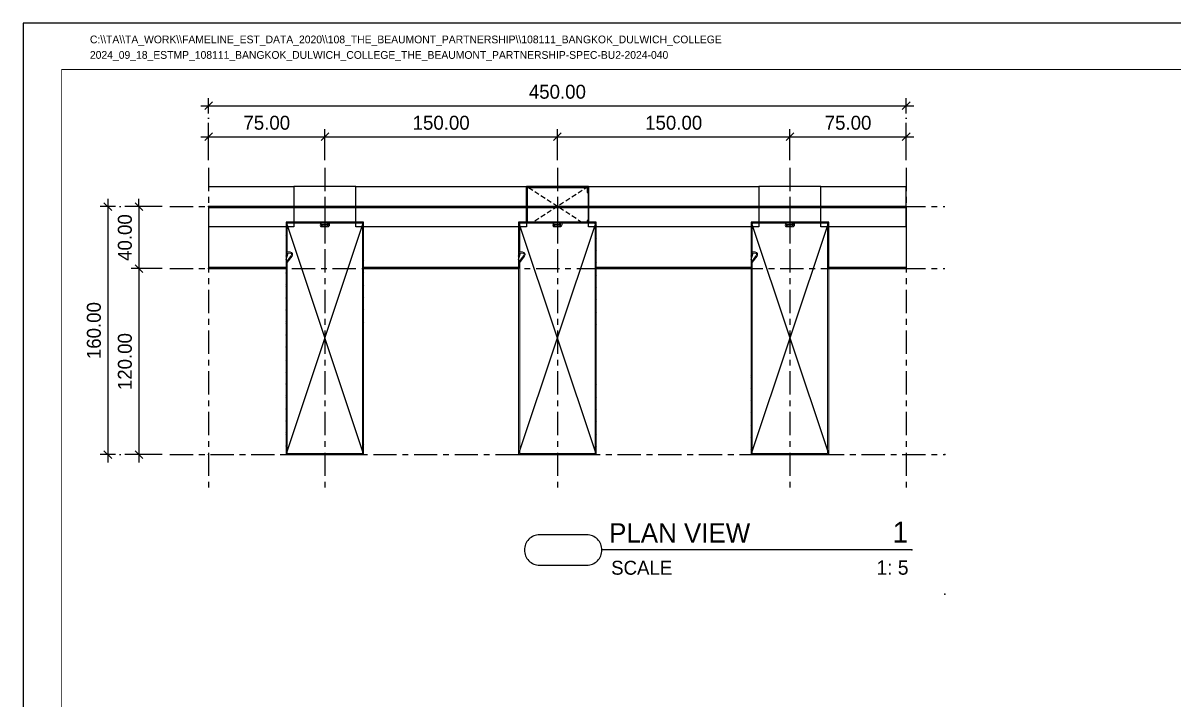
# Model space of a CAD drawing. Header units: millimetres. Extents: x -244126 to 368105, y -173968 to 259060.
# Drawn here: x 62284 to 63026, y 13951 to 14388 of the extents above; entities that cross this region are included whole.
import ezdxf
from ezdxf.enums import TextEntityAlignment as Align

# ---------------------------------------------------------------- set-up
doc = ezdxf.new("R2010")
doc.units = ezdxf.units.MM
doc.header["$MEASUREMENT"] = 0
for name, pattern in [('ACAD_ISO04W100', [30, 24, -3, 0, -3]), ('BORDER2', [22.225, 6.35, -3.175, 6.35, -3.175, 0, -3.175]), ('CENTER', [2, 1.25, -0.25, 0.25, -0.25]), ('HIDDEN', [9.525, 6.35, -3.175]), ('SLD-Solid', [0]), ('TA_GL_000.00010', [0.000275, 0.0001, -2.5e-05, 2.5e-05, -2.5e-05, 0.0001]), ('TA_GL_015.00', [41.25, 15, -3.75, 3.75, -3.75, 15]), ('TA_HL_003.00000', [19.5, 10.65, -8.85])]:
    doc.linetypes.add(name, pattern=pattern)
for name, color, linetype in [('000 - D I M', 6, 'Continuous'), ('000 - GRID', 8, 'CENTER'), ('000 - H A T C H', 8, 'Continuous'), ('000 - L I N E 0.1', 1, 'Continuous'), ('000 - SYMBOL CON', 1, 'Continuous'), ('000 - T E X T', 4, 'Continuous'), ('000 - TITLEBLOCK', 4, 'Continuous'), ('000 - WIPEOUT', 250, 'Continuous'), ('001 - ASCESSORIES', 1, 'Continuous'), ('A02_LITEWOOD', 7, 'Continuous'), ('A04_TUBE SERIES', 7, 'Continuous')]:
    doc.layers.add(name, color=color, linetype=linetype)
doc.styles.add('Cetury Gothic', font='GOTHIC.TTF')
doc.styles.add('CORDIA', font='cordia.shx')
doc.styles.add('MtXpl_BrowalliaUPC', font='BrowalliaUPC.ttf')
doc.styles.add('TA', font='Cordia New.ttf', dxfattribs={"height": 4.5})
doc.dimstyles.new('DIM E-E', dxfattribs={"dimscale": 2, "dimtxt": 0.18, "dimasz": 0.1, "dimexe": 0.1, "dimexo": 0.1, "dimgap": 0.09, "dimtad": 1, "dimtoh": 1, "dimzin": 0, "dimdsep": 46, "dimtxsty": 'CORDIA', "dimblk": 'OBLIQUE', "dimcen": 0.1, "dimdle": 0.1, "dimclrd": 40, "dimclre": 140, "dimclrt": 3, "dimadec": 0, "dimazin": 0, "dimtfac": 1, "dimtix": 1, "dimtmove": 2, "dimatfit": 3, "dimfxl": 1, "dimtolj": 1, "dimtzin": 0, "dimarcsym": 0})

# ---------------------------------------------------------------- blocks, each defined once
blk = doc.blocks.new('A$Cfd196da9')
at = {"color": 0, "linetype": 'ByBlock', "const_width": 0.1}
blk.add_lwpolyline([(-143.5, -98), (96.5, -98), (96.5, 99), (-143.5, 99)], close=True, dxfattribs=at)
blk = doc.blocks.new('*U1674')
at = {"layer": '000 - L I N E 0.1', "color": 21, "linetype": 'Continuous'}
blk.add_lwpolyline([(35.6, 1050), (0, 1050), (0, 1014.4)], dxfattribs=at)
at = {"layer": '000 - TITLEBLOCK', "color": 250}
blk.add_lwpolyline([(0, 0), (1485, 0), (1485, 1050), (0, 1050)], close=True, dxfattribs=at)
at = {"layer": '000 - T E X T', "color": 3, "xscale": 5, "yscale": 5, "zscale": 5}
blk.add_blockref('A$Cfd196da9', (742.5, 525), dxfattribs=at)
at = {"color": 4, "style": 'TA'}
blk.add_attdef('PAPER_SIZE', text='', height=6.25, dxfattribs=at).set_placement((1421.5, 24.94), align=Align.MIDDLE_RIGHT)
blk.add_attdef('SCALE_SIZE', text='', height=6.25, dxfattribs=at).set_placement((1433.78, 25.07), align=Align.MIDDLE_LEFT)
at = {"layer": '000 - T E X T', "color": 250, "style": 'TA'}
for tag, height, p in [('SUPERLINK', 5, (43.16, 1039.41)), ('NAMEFILE', 5, (43.16, 1029.41)), ('SC', 100, (8.41, 938.03))]:
    blk.add_attdef(tag, text='', height=height, dxfattribs=at).set_placement(p, align=Align.MIDDLE_LEFT)
at = {"layer": '000 - T E X T', "color": 4, "style": 'TA'}
for tag, height, p in [('NAME_JOB_1', 5, (1309.16, 845.63)), ('NAME_JOB_2', 5, (1309.16, 834.72)), ('NAME_PROJECT_1', 7.5, (1234.52, 797.42)), ('NAME_PROJECT_2', 7.5, (1234.52, 778.92)), ('NAME_PROJECT_3', 7.5, (1234.52, 760.42)), ('CODE_VALUE_1', 4.75, (1302.87, 722.8)), ('CODE_VALUE_2', 4.75, (1302.87, 707.8)), ('PART_NAME_VALUE_1', 4.75, (1302.87, 689.69)), ('PART_NAME_VALUE_2', 4.75, (1302.87, 674.69)), ('PART_NAME_VALUE_3', 4.75, (1302.87, 659.69)), ('MATTERIAL_VALUE_1', 9, (1304.89, 642.26)), ('SPEC_VALUE', 9, (1304.89, 621.71)), ('THICKNESS_VALUE', 9, (1304.89, 601.32)), ('COATING_VALUE_1', 9, (1304.89, 581.25)), ('COATING_VALUE_2', 9, (1304.89, 561.18)), ('NAME_TITLE_1', 6, (1236.27, 194.04)), ('NAME_TITLE_2', 6, (1236.27, 177.39)), ('NAME_TITLE_3', 6, (1236.27, 160.74)), ('DRAWING_NO1', 6, (1236.53, 82.29)), ('DRAWING_NO2', 6, (1236.53, 62.29))]:
    blk.add_attdef(tag, text='', height=height, dxfattribs=at).set_placement(p, align=Align.MIDDLE_LEFT)
for tag, p in [('NAME_DAFT', (1383.53, 340.54)), ('NAME_CHECKED', (1383.53, 306.49)), ('NAME_DESIGNER', (1383.53, 273.03)), ('NAME_DESIGN_MGR', (1383.53, 237.79))]:
    blk.add_attdef(tag, text='', height=9, dxfattribs=at).set_placement(p, align=Align.MIDDLE_CENTER)
for tag, p, height in [('REV', (1383.82, 125.62), 9.38), ('NAME_REMARK', (138.21, 43.26), 10)]:
    blk.add_attdef(tag, p, '', height=height, dxfattribs=at)
at = {"layer": '000 - T E X T', "color": 4, "style": 'Cetury Gothic'}
for tag, p in [('SHEET_NO.', (1403.95, 84.99)), ('TOTAL_SHEET_NO.', (1402.41, 44.1))]:
    blk.add_attdef(tag, text='', height=9, dxfattribs=at).set_placement(p, align=Align.CENTER)
blk = doc.blocks.new('000 - ASSCESSORIES_FAMELINE_ALC-CARRIER_FOR_50x150mm._TOP_VIEW')
at = {"layer": '001 - ASCESSORIES', "color": 0}
for p, q in [((0, 150), (0, 0)), ((40, 150), (40, 100)), ((40, 50), (40, 0))]:
    blk.add_line(p, q, dxfattribs=at)
at = {"layer": '001 - ASCESSORIES', "color": 0, "linetype": 'SLD-Solid', "lineweight": 15}
blk.add_line((31.99, 50), (31.23, 50.22), dxfattribs=at)
at = {"layer": '001 - ASCESSORIES', "color": 0}
for points in [[(40, 100), (10, 100), (10, 50), (40, 50)], [(34.17, 50), (30.43, 51.07), (30.27, 50.49)], [(31.99, 50), (30.27, 50.49)]]:
    blk.add_lwpolyline(points, dxfattribs=at)
at = {"layer": '001 - ASCESSORIES', "color": 0, "linetype": 'SLD-Solid', "lineweight": 15}
blk.add_arc((270.33, 886.05), 868.76, 253.9699, 254.03585, dxfattribs=at)
at = {"layer": 'Defpoints', "color": 250}
blk.add_lwpolyline([(-2.31, 75), (22.31, 75)], dxfattribs=at)
blk = doc.blocks.new('*U3117')
at = {"color": 250}
blk.add_wipeout([(-75, -25), (75, -25), (75, 25), (-75, 25)], dxfattribs=at).dxf.layer = '000 - WIPEOUT'
blk.add_point((0, 0))
at = {"layer": 'A02_LITEWOOD', "color": 0, "linetype": 'SLD-Solid', "lineweight": 15}
blk.add_lwpolyline([(-73.37, -1.83), (-72.67, -1.83), (-72.67, 1.28, 0.414214), (-73.57, 2.18), (-74.1, 2.18, 0.414214), (-75, 1.28), (-75, -23.85, 0.414214), (-73.85, -25), (-56.15, -25, 0.414214), (-55, -23.85), (-55, -22.44, -0.616061), (-53.5, -21.69), (-49.41, -24.82, 0.164473), (-48.86, -25), (73.85, -25, 0.414214), (75, -23.85), (75, 23.85, 0.414214), (73.85, 25), (-73.85, 25, 0.414214), (-75, 23.85), (-75, 3.2, 0.414214), (-74.1, 2.3), (-73.45, 2.3, -0.414214), (-72.55, 1.4), (-72.55, -1.8, -0.414214), (-73, -2.25), (-73.03, -2.25, -0.414214), (-73.48, -1.8), (-73.48, 1.37), (-74.18, 1.37), (-74.18, -1.83, 1.000966), (-71.85, -1.83), (-71.85, 1.4, 0.414214), (-73.45, 3), (-74.1, 3, -0.414214), (-74.3, 3.2), (-74.3, 23.85, -0.414214), (-73.85, 24.3), (73.85, 24.3, -0.414214), (74.3, 23.85), (74.3, -23.85, -0.414214), (73.85, -24.3), (-48.86, -24.3, -0.164473), (-48.98, -24.26), (-53.08, -21.14, 0.617259), (-55.7, -22.43), (-55.7, -23.85, -0.414214), (-56.15, -24.3), (-73.85, -24.3, -0.414214), (-74.3, -23.85), (-74.3, 1.28, -0.414214), (-74.1, 1.48), (-73.57, 1.48, -0.414214), (-73.37, 1.28)], format="xyb", close=True, dxfattribs=at)
blk = doc.blocks.new('000 - FAMELINE_AL.LITEWOOD_50x150mm._CUT_VIEW')
at = {"color": 250}
blk.add_wipeout([(-75, 25), (-75, -25), (75, -25), (75, 25)], dxfattribs=at).dxf.layer = '000 - WIPEOUT'
at = {"layer": '000 - H A T C H'}
h = blk.add_hatch(dxfattribs=at)
h.set_pattern_fill('ANSI32', color=8, scale=5)
h.set_pattern_definition([(45, (0, -84.774), (-1.325825, 1.325825), []), (45, (0.8839, -84.774), (-1.325825, 1.325825), [])])
edge = h.paths.add_edge_path()
edge.add_line((-73.37, -1.83), (-72.67, -1.83))
edge.add_line((-72.67, -1.83), (-72.67, 1.28))
edge.add_arc((-73.57, 1.28), 0.9, 360, 450)
edge.add_line((-73.57, 2.18), (-74.1, 2.18))
edge.add_arc((-74.1, 1.28), 0.9, 90, 180)
edge.add_line((-75, 1.28), (-75, -23.85))
edge.add_arc((-73.85, -23.85), 1.15, 180, 270)
edge.add_line((-73.85, -25), (-56.15, -25))
edge.add_arc((-56.15, -23.85), 1.15, 270, 360)
edge.add_line((-55, -23.85), (-55, -22.44))
edge.add_arc((-54.06, -22.44), 0.938, 53.0492, 179.59161, ccw=False)
edge.add_line((-53.5, -21.69), (-49.41, -24.82))
edge.add_arc((-48.86, -24.1), 0.9, 232.63998, 270)
edge.add_line((-48.86, -25), (73.85, -25))
edge.add_arc((73.85, -23.85), 1.15, 270, 360)
edge.add_line((75, -23.85), (75, 23.85))
edge.add_arc((73.85, 23.85), 1.15, 360, 450)
edge.add_line((73.85, 25), (-73.85, 25))
edge.add_arc((-73.85, 23.85), 1.15, 90, 180)
edge.add_line((-75, 23.85), (-75, 3.2))
edge.add_arc((-74.1, 3.2), 0.9, 180, 270)
edge.add_line((-74.1, 2.3), (-73.45, 2.3))
edge.add_arc((-73.45, 1.4), 0.9, 0, 90, ccw=False)
edge.add_line((-72.55, 1.4), (-72.55, -1.8))
edge.add_arc((-73, -1.8), 0.45, 270, 360, ccw=False)
edge.add_line((-73, -2.25), (-73.03, -2.25))
edge.add_arc((-73.03, -1.8), 0.45, 180, 270, ccw=False)
edge.add_line((-73.48, -1.8), (-73.48, 1.37))
edge.add_line((-73.48, 1.37), (-74.18, 1.37))
edge.add_line((-74.18, 1.37), (-74.18, -1.83))
edge.add_arc((-73.02, -1.83), 1.17, 179.88941, 360)
edge.add_line((-71.85, -1.83), (-71.85, 1.4))
edge.add_arc((-73.45, 1.4), 1.6, 360, 450)
edge.add_line((-73.45, 3), (-74.1, 3))
edge.add_arc((-74.1, 3.2), 0.2, 180, 270, ccw=False)
edge.add_line((-74.3, 3.2), (-74.3, 23.85))
edge.add_arc((-73.85, 23.85), 0.45, 90, 180, ccw=False)
edge.add_line((-73.85, 24.3), (73.85, 24.3))
edge.add_arc((73.85, 23.85), 0.45, 0, 90, ccw=False)
edge.add_line((74.3, 23.85), (74.3, -23.85))
edge.add_arc((73.85, -23.85), 0.45, 270, 360, ccw=False)
edge.add_line((73.85, -24.3), (-48.86, -24.3))
edge.add_arc((-48.86, -24.1), 0.2, 232.63998, 270, ccw=False)
edge.add_line((-48.98, -24.26), (-53.08, -21.14))
edge.add_arc((-54.06, -22.44), 1.64, 52.94963, 179.69097)
edge.add_line((-55.7, -22.43), (-55.7, -23.85))
edge.add_arc((-56.15, -23.85), 0.45, 270, 360, ccw=False)
edge.add_line((-56.15, -24.3), (-73.85, -24.3))
edge.add_arc((-73.85, -23.85), 0.45, 180, 270, ccw=False)
edge.add_line((-74.3, -23.85), (-74.3, 1.28))
edge.add_arc((-74.1, 1.28), 0.2, 90, 180, ccw=False)
edge.add_line((-74.1, 1.48), (-73.57, 1.48))
edge.add_arc((-73.57, 1.28), 0.2, 0, 90, ccw=False)
edge.add_line((-73.37, 1.28), (-73.37, -1.83))
at = {"color": 3}
blk.add_point((0, 0), dxfattribs=at)
at = {"layer": 'Defpoints', "color": 250}
blk.add_lwpolyline([(-75, 25), (-75, -25), (75, -25), (75, 25)], close=True, dxfattribs=at)
at = {"layer": 'A02_LITEWOOD', "color": 0}
blk.add_blockref('*U3117', (0, 0), dxfattribs=at)
at = {"layer": '000 - SYMBOL CON', "color": 8, "linetype": 'ByBlock'}
for p, q in [((-75, -25), (75, 25)), ((75, -25), (-75, 25))]:
    blk.add_line(p, q, dxfattribs=at)
blk = doc.blocks.new('000 - ASSCESSORIES_FAMELINE_ALC-CARRIER_FOR_50x150mm._SIDE_VIEW')
blk.add_wipeout([(-20, -13), (20, -13), (20, 13), (-20, 13)]).dxf.layer = '000 - WIPEOUT'
at = {"layer": '000 - H A T C H'}
h = blk.add_hatch(dxfattribs=at)
h.set_pattern_fill('ANSI32', color=256, scale=0.1)
h.set_pattern_definition([(45, (-15462.6393, 6516.9696), (-0.67351921, 0.67351921), []), (45, (-15462.1903, 6516.9696), (-0.67351921, 0.67351921), [])])
edge = h.paths.add_edge_path()
edge.add_line((-20, 9), (-20, 12.3))
edge.add_arc((-19.3, 12.3), 0.7, 90, 180, ccw=False)
edge.add_line((-19.3, 13), (19.3, 13))
edge.add_arc((19.3, 12.3), 0.7, 0, 90, ccw=False)
edge.add_line((20, 12.3), (20, -12.3))
edge.add_arc((19.3, -12.3), 0.7, 270, 360, ccw=False)
edge.add_line((19.3, -13), (-19.3, -13))
edge.add_arc((-19.3, -12.3), 0.7, 180, 270, ccw=False)
edge.add_line((-20, -12.3), (-20, -9))
edge.add_line((-20, -9), (-19.3, -9))
edge.add_line((-19.3, -9), (-19.3, -12.1))
edge.add_arc((-19.1, -12.1), 0.2, 180, 270)
edge.add_line((-19.1, -12.3), (19.1, -12.3))
edge.add_arc((19.1, -12.1), 0.2, 270, 360)
edge.add_line((19.3, -12.1), (19.3, 12.1))
edge.add_arc((19.1, 12.1), 0.2, 0, 90)
edge.add_line((19.1, 12.3), (-19.1, 12.3))
edge.add_arc((-19.1, 12.1), 0.2, 90, 180)
edge.add_line((-19.3, 12.1), (-19.3, 9))
edge.add_line((-19.3, 9), (-20, 9))
at = {"layer": '000 - SYMBOL CON', "color": 8, "linetype": 'HIDDEN', "ltscale": 0.5}
for points in [[(-20, -13), (20, 13)], [(-20, 13), (20, -13)]]:
    blk.add_lwpolyline(points, dxfattribs=at)
at = {"layer": '001 - ASCESSORIES', "color": 0}
blk.add_lwpolyline([(-20, 9), (-20, 12.3, -0.414214), (-19.3, 13), (19.3, 13, -0.414214), (20, 12.3), (20, -12.3, -0.414214), (19.3, -13), (-19.3, -13, -0.414214), (-20, -12.3), (-20, -9), (-19.3, -9), (-19.3, -12.1, 0.414214), (-19.1, -12.3), (19.1, -12.3, 0.414214), (19.3, -12.1), (19.3, 12.1, 0.414214), (19.1, 12.3), (-19.1, 12.3, 0.414214), (-19.3, 12.1), (-19.3, 9)], format="xyb", close=True, dxfattribs=at)
at = {"layer": 'Defpoints', "color": 250}
blk.add_lwpolyline([(-20, -13), (20, -13), (20, 13), (-20, 13)], close=True, dxfattribs=at)
blk = doc.blocks.new('*U3023')
at = {"layer": 'A04_TUBE SERIES', "color": 0, "style": 'TA', "flags": 1}
for tag, p in [('PRODUCT_NAME_VALUE', (300, -212.5)), ('PRODUCT_CODE_VALUE', (800, -212.5)), ('SELLING_PRICE_VALUE', (1000, -212.5)), ('TYPE_OF_COLOR_VALUE', (1275, -212.5)), ('SECTION_VALUE', (1425, -212.5)), ('ITEM_VALUE', (50, -212.5)), ('ITEM_NUMBER_VALUE', (600, -212.5)), ('UNIT_VALUE', (1150, -212.5))]:
    blk.add_attdef(tag, text='', height=9, dxfattribs=at).set_placement(p, align=Align.MIDDLE_CENTER)
at = {"color": 250}
blk.add_wipeout([(-225, -13), (225, -13), (225, 13), (-225, 13)], dxfattribs=at).dxf.layer = '000 - WIPEOUT'
at = {"layer": '001 - ASCESSORIES', "color": 0}
for p, q in [((-225, 0), (-225, -40)), ((225, 0), (225, -40))]:
    blk.add_line(p, q, dxfattribs=at)
at = {"layer": '001 - ASCESSORIES', "color": 4}
for points in [[(-225, 0), (-225, -0.7), (-75, -0.7), (-75, 0)], [(75, 0), (75, -0.7), (225, -0.7), (225, 0)]]:
    blk.add_lwpolyline(points, close=True, dxfattribs=at)
at = {"layer": 'A02_LITEWOOD', "color": 0}
blk.add_line((225, -13), (225, 13), dxfattribs=at)
at = {"layer": 'A02_LITEWOOD', "color": 1}
for points in [[(-170, -13), (-130, -13), (-130, 13), (-170, 13)], [(130, -13), (170, -13), (170, 13), (130, 13)]]:
    blk.add_lwpolyline(points, close=True, dxfattribs=at)
at = {"layer": '001 - ASCESSORIES', "color": 0}
blk.add_blockref('000 - ASSCESSORIES_FAMELINE_ALC-CARRIER_FOR_50x150mm._SIDE_VIEW', (0, 0), dxfattribs=at)
at = {"layer": '001 - ASCESSORIES', "color": 0, "xscale": -1}
blk.add_blockref('000 - ASSCESSORIES_FAMELINE_ALC-CARRIER_FOR_50x150mm._SIDE_VIEW', (0, 0), dxfattribs=at)
at = {"layer": 'A02_LITEWOOD', "color": 3, "rotation": 270}
for p in [(-150, -85), (150, -85)]:
    blk.add_blockref('000 - FAMELINE_AL.LITEWOOD_50x150mm._CUT_VIEW', p, dxfattribs=at)
at = {"layer": '000 - H A T C H'}
h = blk.add_hatch(dxfattribs=at)
h.set_pattern_fill('ANSI32', color=256, scale=0.1, angle=-90)
h.set_pattern_definition([(315, (-214.94725, 225.887), (0.6735192, 0.6735192), []), (315, (-214.94725, 225.438), (0.6735192, 0.6735192), [])])
h.paths.add_polyline_path([(-125, -39.3), (-125, -40), (-75, -40), (-75, -39.3)])
h.paths.add_polyline_path([(-225, 0), (-225, -0.7), (-75, -0.7), (-75, 0)])
h.paths.add_polyline_path([(-225, -39.3), (-225, -40), (-175, -40), (-175, -39.3)])
h = blk.add_hatch(dxfattribs=at)
h.set_pattern_fill('ANSI32', color=256, scale=0.1, angle=-90)
h.set_pattern_definition([(315, (85.05275, 225.887), (0.6735192, 0.6735192), []), (315, (85.05275, 225.438), (0.6735192, 0.6735192), [])])
h.paths.add_polyline_path([(175, -39.3), (175, -40), (225, -40), (225, -39.3)])
h.paths.add_polyline_path([(75, 0), (75, -0.7), (225, -0.7), (225, 0)])
h.paths.add_polyline_path([(75, -39.3), (75, -40), (125, -40), (125, -39.3)])
at = {"layer": '001 - ASCESSORIES', "color": 4}
for points in [[(-75, 0), (-75, -0.7), (75, -0.7), (75, 0)], [(-225, -39.3), (-225, -40), (-175, -40), (-175, -39.3)], [(-125, -39.3), (-125, -40), (-75, -40), (-75, -39.3)], [(75, -39.3), (75, -40), (125, -40), (125, -39.3)], [(175, -39.3), (175, -40), (225, -40), (225, -39.3)]]:
    blk.add_lwpolyline(points, close=True, dxfattribs=at)
at = {"layer": 'A02_LITEWOOD', "color": 0}
for points in [[(-225, 13), (-170, 13), (-170, -13), (-225, -13)], [(-75, -13), (-130, -13), (-130, 13), (-75, 13)], [(75, 13), (130, 13), (130, -13), (75, -13)], [(225, -13), (170, -13), (170, 13), (225, 13)]]:
    blk.add_lwpolyline(points, dxfattribs=at)
at = {"layer": 'A02_LITEWOOD', "color": 1}
blk.add_lwpolyline([(-20, -13), (20, -13), (20, 13), (-20, 13)], close=True, dxfattribs=at)
at = {"layer": '001 - ASCESSORIES', "color": 0, "rotation": 270}
for p in [(-225, 0), (75, 0)]:
    blk.add_blockref('000 - ASSCESSORIES_FAMELINE_ALC-CARRIER_FOR_50x150mm._TOP_VIEW', p, dxfattribs=at)
at = {"layer": 'A02_LITEWOOD', "color": 3, "rotation": 270}
blk.add_blockref('000 - FAMELINE_AL.LITEWOOD_50x150mm._CUT_VIEW', (0, -85), dxfattribs=at)
at = {"layer": '000 - H A T C H'}
h = blk.add_hatch(dxfattribs=at)
h.set_pattern_fill('ANSI32', color=256, scale=0.1, angle=-90)
h.set_pattern_definition([(315, (-64.94725, 225.887), (0.6735192, 0.6735192), []), (315, (-64.94725, 225.438), (0.6735192, 0.6735192), [])])
h.paths.add_polyline_path([(25, -39.3), (25, -40), (75, -40), (75, -39.3)])
h.paths.add_polyline_path([(-75, 0), (-75, -0.7), (75, -0.7), (75, 0)])
h.paths.add_polyline_path([(-75, -39.3), (-75, -40), (-25, -40), (-25, -39.3)])
at = {"layer": '001 - ASCESSORIES', "color": 4}
for points in [[(-75, -39.3), (-75, -40), (-25, -40), (-25, -39.3)], [(25, -39.3), (25, -40), (75, -40), (75, -39.3)]]:
    blk.add_lwpolyline(points, close=True, dxfattribs=at)
at = {"layer": 'A02_LITEWOOD', "color": 0}
for points in [[(-75, 13), (-20, 13), (-20, -13), (-75, -13)], [(75, -13), (20, -13), (20, 13), (75, 13)]]:
    blk.add_lwpolyline(points, dxfattribs=at)
at = {"layer": '001 - ASCESSORIES', "color": 0, "rotation": 270}
blk.add_blockref('000 - ASSCESSORIES_FAMELINE_ALC-CARRIER_FOR_50x150mm._TOP_VIEW', (-75, 0), dxfattribs=at)
blk = doc.blocks.new('*U778')
at = {"color": 3}
blk.add_point((0, -160), dxfattribs=at)
at = {"layer": '000 - GRID', "color": 0, "linetype": 'ByBlock'}
blk.add_line((0, 25), (0, -185), dxfattribs=at)
at = {"layer": '000 - GRID', "color": 0}
blk.add_point((0, 0), dxfattribs=at)
at = {"style": 'TA', "flags": 1}
blk.add_attdef('LOCATION', (6, 6), '', height=4.5, dxfattribs=at)
blk = doc.blocks.new('*U779')
at = {"color": 3}
blk.add_point((0, -450), dxfattribs=at)
at = {"layer": '000 - GRID', "color": 0, "linetype": 'ByBlock'}
blk.add_line((0, 25), (0, -475), dxfattribs=at)
at = {"layer": '000 - GRID', "color": 0}
blk.add_point((0, 0), dxfattribs=at)
at = {"style": 'TA', "flags": 1}
blk.add_attdef('LOCATION', (6, 6), '', height=4.5, dxfattribs=at)
blk = doc.blocks.new('_Oblique')
at = {"color": 0, "linetype": 'ByBlock', "lineweight": -2}
blk.add_line((-0.5, -0.5), (0.5, 0.5), dxfattribs=at)
blk = doc.blocks.new('*D2234')
at = {"layer": '000 - D I M', "color": 140, "linetype": 'ACAD_ISO04W100', "lineweight": -2, "transparency": 16777216}
for p, q in [((62403.32, 14299.56), (62403.32, 14319.56)), ((62478.32, 14299.56), (62478.32, 14319.56))]:
    blk.add_line(p, q, dxfattribs=at)
at = {"layer": '000 - D I M', "color": 40, "lineweight": -2, "transparency": 16777216}
blk.add_line((62398.32, 14314.56), (62483.32, 14314.56), dxfattribs=at)
at = {"layer": 'Defpoints', "color": 0, "transparency": 16777216}
for p in [(62478.32, 14314.56), (62403.32, 14294.56), (62478.32, 14294.56)]:
    blk.add_point(p, dxfattribs=at)
at = {"layer": '000 - D I M', "color": 40, "lineweight": -2, "transparency": 16777216, "xscale": 5, "yscale": 5, "zscale": 5, "rotation": 180}
blk.add_blockref('_Oblique', (62403.32, 14314.56), dxfattribs=at)
at = {"layer": '000 - D I M', "color": 40, "lineweight": -2, "transparency": 16777216, "xscale": 5, "yscale": 5, "zscale": 5}
blk.add_blockref('_Oblique', (62478.32, 14314.56), dxfattribs=at)
at = {"layer": '000 - D I M', "color": 3, "transparency": 16777216, "insert": (62440.82, 14323.56), "char_height": 9, "attachment_point": 5, "style": 'CORDIA'}
blk.add_mtext('\\A1;75.00', dxfattribs=at)
blk = doc.blocks.new('*D2235')
at = {"layer": '000 - D I M', "color": 140, "linetype": 'ACAD_ISO04W100', "lineweight": -2, "transparency": 16777216}
for p, q in [((62478.32, 14299.56), (62478.32, 14319.56)), ((62628.32, 14299.56), (62628.32, 14319.56))]:
    blk.add_line(p, q, dxfattribs=at)
at = {"layer": '000 - D I M', "color": 40, "lineweight": -2, "transparency": 16777216}
blk.add_line((62473.32, 14314.56), (62633.32, 14314.56), dxfattribs=at)
at = {"layer": 'Defpoints', "color": 0, "transparency": 16777216}
for p in [(62628.32, 14314.56), (62478.32, 14294.56), (62628.32, 14294.56)]:
    blk.add_point(p, dxfattribs=at)
at = {"layer": '000 - D I M', "color": 40, "lineweight": -2, "transparency": 16777216, "xscale": 5, "yscale": 5, "zscale": 5, "rotation": 180}
blk.add_blockref('_Oblique', (62478.32, 14314.56), dxfattribs=at)
at = {"layer": '000 - D I M', "color": 40, "lineweight": -2, "transparency": 16777216, "xscale": 5, "yscale": 5, "zscale": 5}
blk.add_blockref('_Oblique', (62628.32, 14314.56), dxfattribs=at)
at = {"layer": '000 - D I M', "color": 3, "transparency": 16777216, "insert": (62553.32, 14323.56), "char_height": 9, "attachment_point": 5, "style": 'CORDIA'}
blk.add_mtext('\\A1;150.00', dxfattribs=at)
blk = doc.blocks.new('*D2236')
at = {"layer": '000 - D I M', "color": 140, "linetype": 'ACAD_ISO04W100', "lineweight": -2, "transparency": 16777216}
for p, q in [((62628.32, 14299.56), (62628.32, 14319.56)), ((62778.32, 14299.56), (62778.32, 14319.56))]:
    blk.add_line(p, q, dxfattribs=at)
at = {"layer": '000 - D I M', "color": 40, "lineweight": -2, "transparency": 16777216}
blk.add_line((62623.32, 14314.56), (62783.32, 14314.56), dxfattribs=at)
at = {"layer": 'Defpoints', "color": 0, "transparency": 16777216}
for p in [(62778.32, 14314.56), (62628.32, 14294.56), (62778.32, 14294.56)]:
    blk.add_point(p, dxfattribs=at)
at = {"layer": '000 - D I M', "color": 40, "lineweight": -2, "transparency": 16777216, "xscale": 5, "yscale": 5, "zscale": 5, "rotation": 180}
blk.add_blockref('_Oblique', (62628.32, 14314.56), dxfattribs=at)
at = {"layer": '000 - D I M', "color": 40, "lineweight": -2, "transparency": 16777216, "xscale": 5, "yscale": 5, "zscale": 5}
blk.add_blockref('_Oblique', (62778.32, 14314.56), dxfattribs=at)
at = {"layer": '000 - D I M', "color": 3, "transparency": 16777216, "insert": (62703.32, 14323.56), "char_height": 9, "attachment_point": 5, "style": 'CORDIA'}
blk.add_mtext('\\A1;150.00', dxfattribs=at)
blk = doc.blocks.new('*D2237')
at = {"layer": '000 - D I M', "color": 140, "linetype": 'ACAD_ISO04W100', "lineweight": -2, "transparency": 16777216}
for p, q in [((62778.32, 14299.56), (62778.32, 14319.56)), ((62853.32, 14299.56), (62853.32, 14319.56))]:
    blk.add_line(p, q, dxfattribs=at)
at = {"layer": '000 - D I M', "color": 40, "lineweight": -2, "transparency": 16777216}
blk.add_line((62773.32, 14314.56), (62858.32, 14314.56), dxfattribs=at)
at = {"layer": 'Defpoints', "color": 0, "transparency": 16777216}
for p in [(62853.32, 14314.56), (62778.32, 14294.56), (62853.32, 14294.56)]:
    blk.add_point(p, dxfattribs=at)
at = {"layer": '000 - D I M', "color": 40, "lineweight": -2, "transparency": 16777216, "xscale": 5, "yscale": 5, "zscale": 5, "rotation": 180}
blk.add_blockref('_Oblique', (62778.32, 14314.56), dxfattribs=at)
at = {"layer": '000 - D I M', "color": 40, "lineweight": -2, "transparency": 16777216, "xscale": 5, "yscale": 5, "zscale": 5}
blk.add_blockref('_Oblique', (62853.32, 14314.56), dxfattribs=at)
at = {"layer": '000 - D I M', "color": 3, "transparency": 16777216, "insert": (62815.82, 14323.56), "char_height": 9, "attachment_point": 5, "style": 'CORDIA'}
blk.add_mtext('\\A1;75.00', dxfattribs=at)
blk = doc.blocks.new('*D2238')
at = {"layer": '000 - D I M', "color": 140, "linetype": 'ACAD_ISO04W100', "lineweight": -2, "transparency": 16777216}
for p, q in [((62403.32, 14299.56), (62403.32, 14339.56)), ((62853.32, 14299.56), (62853.32, 14339.56))]:
    blk.add_line(p, q, dxfattribs=at)
at = {"layer": '000 - D I M', "color": 40, "lineweight": -2, "transparency": 16777216}
blk.add_line((62398.32, 14334.56), (62858.32, 14334.56), dxfattribs=at)
at = {"layer": 'Defpoints', "color": 0, "transparency": 16777216}
for p in [(62853.32, 14334.56), (62403.32, 14294.56), (62853.32, 14294.56)]:
    blk.add_point(p, dxfattribs=at)
at = {"layer": '000 - D I M', "color": 40, "lineweight": -2, "transparency": 16777216, "xscale": 5, "yscale": 5, "zscale": 5, "rotation": 180}
blk.add_blockref('_Oblique', (62403.32, 14334.56), dxfattribs=at)
at = {"layer": '000 - D I M', "color": 40, "lineweight": -2, "transparency": 16777216, "xscale": 5, "yscale": 5, "zscale": 5}
blk.add_blockref('_Oblique', (62853.32, 14334.56), dxfattribs=at)
at = {"layer": '000 - D I M', "color": 3, "transparency": 16777216, "insert": (62628.32, 14343.56), "char_height": 9, "attachment_point": 5, "style": 'CORDIA'}
blk.add_mtext('\\A1;450.00', dxfattribs=at)
blk = doc.blocks.new('*D2239')
at = {"layer": '000 - D I M', "color": 40, "lineweight": -2, "transparency": 16777216}
blk.add_line((62338.32, 14274.56), (62338.32, 14104.56), dxfattribs=at)
at = {"layer": '000 - D I M', "color": 140, "linetype": 'ACAD_ISO04W100', "lineweight": -2, "transparency": 16777216}
for p, q in [((62373.32, 14269.56), (62333.32, 14269.56)), ((62373.32, 14109.56), (62333.32, 14109.56))]:
    blk.add_line(p, q, dxfattribs=at)
at = {"layer": 'Defpoints', "color": 0, "transparency": 16777216}
for p in [(62378.32, 14269.56), (62338.32, 14109.56), (62378.32, 14109.56)]:
    blk.add_point(p, dxfattribs=at)
at = {"layer": '000 - D I M', "color": 40, "lineweight": -2, "transparency": 16777216, "xscale": 5, "yscale": 5, "zscale": 5}
for p, rotation in [((62338.32, 14269.56), 90), ((62338.32, 14109.56), 270)]:
    blk.add_blockref('_Oblique', p, dxfattribs=dict(at, rotation=rotation))
at = {"layer": '000 - D I M', "color": 3, "transparency": 16777216, "insert": (62329.32, 14189.56), "char_height": 9, "attachment_point": 5, "rotation": 90, "style": 'CORDIA'}
blk.add_mtext('\\A1;160.00', dxfattribs=at)
blk = doc.blocks.new('*D2232')
at = {"layer": '000 - D I M', "color": 40, "lineweight": -2, "transparency": 16777216}
for p, q in [((62358.32, 14269.56), (62358.32, 14274.56)), ((62358.32, 14269.56), (62358.32, 14229.56)), ((62358.32, 14229.56), (62358.32, 14224.56))]:
    blk.add_line(p, q, dxfattribs=at)
at = {"layer": '000 - D I M', "color": 140, "linetype": 'ACAD_ISO04W100', "lineweight": -2, "transparency": 16777216}
for p, q in [((62373.32, 14269.56), (62353.32, 14269.56)), ((62373.32, 14229.56), (62353.32, 14229.56))]:
    blk.add_line(p, q, dxfattribs=at)
at = {"layer": 'Defpoints', "color": 0, "transparency": 16777216}
for p in [(62378.32, 14269.56), (62358.32, 14229.56), (62378.32, 14229.56)]:
    blk.add_point(p, dxfattribs=at)
at = {"layer": '000 - D I M', "color": 40, "lineweight": -2, "transparency": 16777216, "xscale": 5, "yscale": 5, "zscale": 5}
for p, rotation in [((62358.32, 14269.56), 270), ((62358.32, 14229.56), 90)]:
    blk.add_blockref('_Oblique', p, dxfattribs=dict(at, rotation=rotation))
at = {"layer": '000 - D I M', "color": 3, "transparency": 16777216, "insert": (62349.32, 14249.56), "char_height": 9, "attachment_point": 5, "rotation": 90, "style": 'CORDIA'}
blk.add_mtext('\\A1;40.00', dxfattribs=at)
blk = doc.blocks.new('*D2233')
at = {"layer": '000 - D I M', "color": 40, "lineweight": -2, "transparency": 16777216}
blk.add_line((62358.32, 14234.56), (62358.32, 14104.56), dxfattribs=at)
at = {"layer": '000 - D I M', "color": 140, "linetype": 'ACAD_ISO04W100', "lineweight": -2, "transparency": 16777216}
for p, q in [((62373.32, 14229.56), (62353.32, 14229.56)), ((62373.32, 14109.56), (62353.32, 14109.56))]:
    blk.add_line(p, q, dxfattribs=at)
at = {"layer": 'Defpoints', "color": 0, "transparency": 16777216}
for p in [(62378.32, 14229.56), (62358.32, 14109.56), (62378.32, 14109.56)]:
    blk.add_point(p, dxfattribs=at)
at = {"layer": '000 - D I M', "color": 40, "lineweight": -2, "transparency": 16777216, "xscale": 5, "yscale": 5, "zscale": 5}
for p, rotation in [((62358.32, 14229.56), 90), ((62358.32, 14109.56), 270)]:
    blk.add_blockref('_Oblique', p, dxfattribs=dict(at, rotation=rotation))
at = {"layer": '000 - D I M', "color": 3, "transparency": 16777216, "insert": (62349.32, 14169.56), "char_height": 9, "attachment_point": 5, "rotation": 90, "style": 'CORDIA'}
blk.add_mtext('\\A1;120.00', dxfattribs=at)
blk = doc.blocks.new('*U882')
at = {"color": 4}
blk.add_line((-4.26, 5.7), (-44.26, 5.7), dxfattribs=at)
at = {"linetype": 'TA_GL_000.00010'}
blk.add_point((0, 18), dxfattribs=at)
for p in [(-4.26, 5.7), (0, 0)]:
    blk.add_point(p)
at = {"layer": '000 - SYMBOL CON', "color": 0, "linetype": 'ByBlock'}
blk.add_lwpolyline([(-52.3, 7.66, 0.414214), (-54.26, 5.7, 0.414214), (-52.3, 3.74), (-46.22, 3.74, 0.414214), (-44.26, 5.7, 0.414214), (-46.22, 7.66)], format="xyb", close=True, dxfattribs=at)
at = {"color": 4, "linetype": 'BORDER2', "style": 'Cetury Gothic'}
blk.add_text('SCALE', height=1.8, dxfattribs=at).set_placement((-43.07, 2.51))
at = {"color": 0, "style": 'TA'}
for tag, p in [('HEADING2', (-43.33, 10.65)), ('HEADING', (-43.33, 6.65))]:
    blk.add_attdef(tag, p, '', height=2.5, dxfattribs=at)
for tag, height, p in [('LO', 2.7, (-4.76, 6.65)), ('SC', 1.85, (-4.7, 2.51))]:
    blk.add_attdef(tag, text='', height=height, dxfattribs=at).set_placement(p, align=Align.RIGHT)
at = {"layer": '000 - T E X T', "color": 0, "style": 'MtXpl_BrowalliaUPC'}
blk.add_attdef('NO.CODE', text='', height=2, dxfattribs=at).set_placement((-49.26, 5.7), align=Align.MIDDLE_CENTER)

msp = doc.modelspace()

# ---------------------------------------------------------------- block references
at = {"color": 2, "linetype": 'TA_HL_003.00000'}
ref = msp.add_blockref('*U1674', (62283.57974, 13337.92748), dxfattribs=at)
ref.add_attrib('SUPERLINK', 'C:\\\\TA\\\\TA_WORK\\\\FAMELINE_EST_DATA_2020\\\\108_THE_BEAUMONT_PARTNERSHIP\\\\108111_BANGKOK_DULWICH_COLLEGE', dxfattribs={"layer": '000 - T E X T', "color": 250, "height": 5, "style": 'TA'}).set_placement((62326.74132, 14377.34083), align=Align.MIDDLE_LEFT)
ref.add_attrib('NAMEFILE', '2024_09_18_ESTMP_108111_BANGKOK_DULWICH_COLLEGE_THE_BEAUMONT_PARTNERSHIP-SPEC-BU2-2024-040', dxfattribs={"layer": '000 - T E X T', "color": 250, "height": 5, "style": 'TA'}).set_placement((62326.74132, 14367.33973), align=Align.MIDDLE_LEFT)
at = {"layer": '000 - T E X T', "xscale": 5, "yscale": 5, "zscale": 5}
msp.add_blockref('*U882', (62878.32416, 14019.55939), dxfattribs=at).add_auto_attribs({'HEADING': 'PLAN VIEW', 'LO': '1', 'SC': '1: 5'})

# ---------------------------------------------------------------- dimensions: what is measured, and where the dimension line sits
at = {"layer": '000 - D I M', "color": 3}
for base, p1, p2, picture, middle in [((62853.32416, 14334.55939), (62403.32416, 14294.55939), (62853.32416, 14294.55939), '*D2238', (62628.32416, 14343.55939)), ((62478.32416, 14314.55939), (62403.32416, 14294.55939), (62478.32416, 14294.55939), '*D2234', (62440.82416, 14323.55939)), ((62628.32416, 14314.55939), (62478.32416, 14294.55939), (62628.32416, 14294.55939), '*D2235', (62553.32416, 14323.55939)), ((62778.32416, 14314.55939), (62628.32416, 14294.55939), (62778.32416, 14294.55939), '*D2236', (62703.32416, 14323.55939)), ((62853.32416, 14314.55939), (62778.32416, 14294.55939), (62853.32416, 14294.55939), '*D2237', (62815.82416, 14323.55939))]:
    dim = msp.add_linear_dim(base=base, p1=p1, p2=p2, dimstyle='DIM E-E', override={"dimscale": 50}, dxfattribs=at)
    dim.commit()
    dim.dimension.update_dxf_attribs({"geometry": picture, "text_midpoint": middle})
for base, p1, p2, picture, middle in [((62338.32416, 14109.55939), (62378.32416, 14269.55939), (62378.32416, 14109.55939), '*D2239', (62329.32416, 14189.55939)), ((62358.32416, 14229.55939), (62378.32416, 14269.55939), (62378.32416, 14229.55939), '*D2232', (62349.32416, 14249.55939)), ((62358.32416, 14109.55939), (62378.32416, 14229.55939), (62378.32416, 14109.55939), '*D2233', (62349.32416, 14169.55939))]:
    dim = msp.add_linear_dim(base=base, p1=p1, p2=p2, angle=90, dimstyle='DIM E-E', override={"dimscale": 50}, dxfattribs=at)
    dim.commit()
    dim.dimension.update_dxf_attribs({"geometry": picture, "text_midpoint": middle})

# ---------------------------------------------------------------- next in the draw order: block references
at = {"layer": '001 - ASCESSORIES', "color": 1}
msp.add_blockref('*U3023', (62628.32416, 14269.55939), dxfattribs=at)

# ---------------------------------------------------------------- next in the draw order: block references
at = {"layer": '000 - GRID', "linetype": 'TA_GL_015.00'}
for p in [(62403.32416, 14269.55939), (62478.32416, 14269.55939), (62628.32416, 14269.55939), (62778.32416, 14269.55939), (62853.32416, 14269.55939)]:
    msp.add_blockref('*U778', p, dxfattribs=at)
at = {"layer": '000 - GRID', "linetype": 'TA_GL_015.00', "rotation": 90}
for p in [(62403.32416, 14269.55939), (62403.32416, 14229.55939), (62403.32416, 14109.55939)]:
    msp.add_blockref('*U779', p, dxfattribs=at)

doc.saveas('drawing.dxf')
